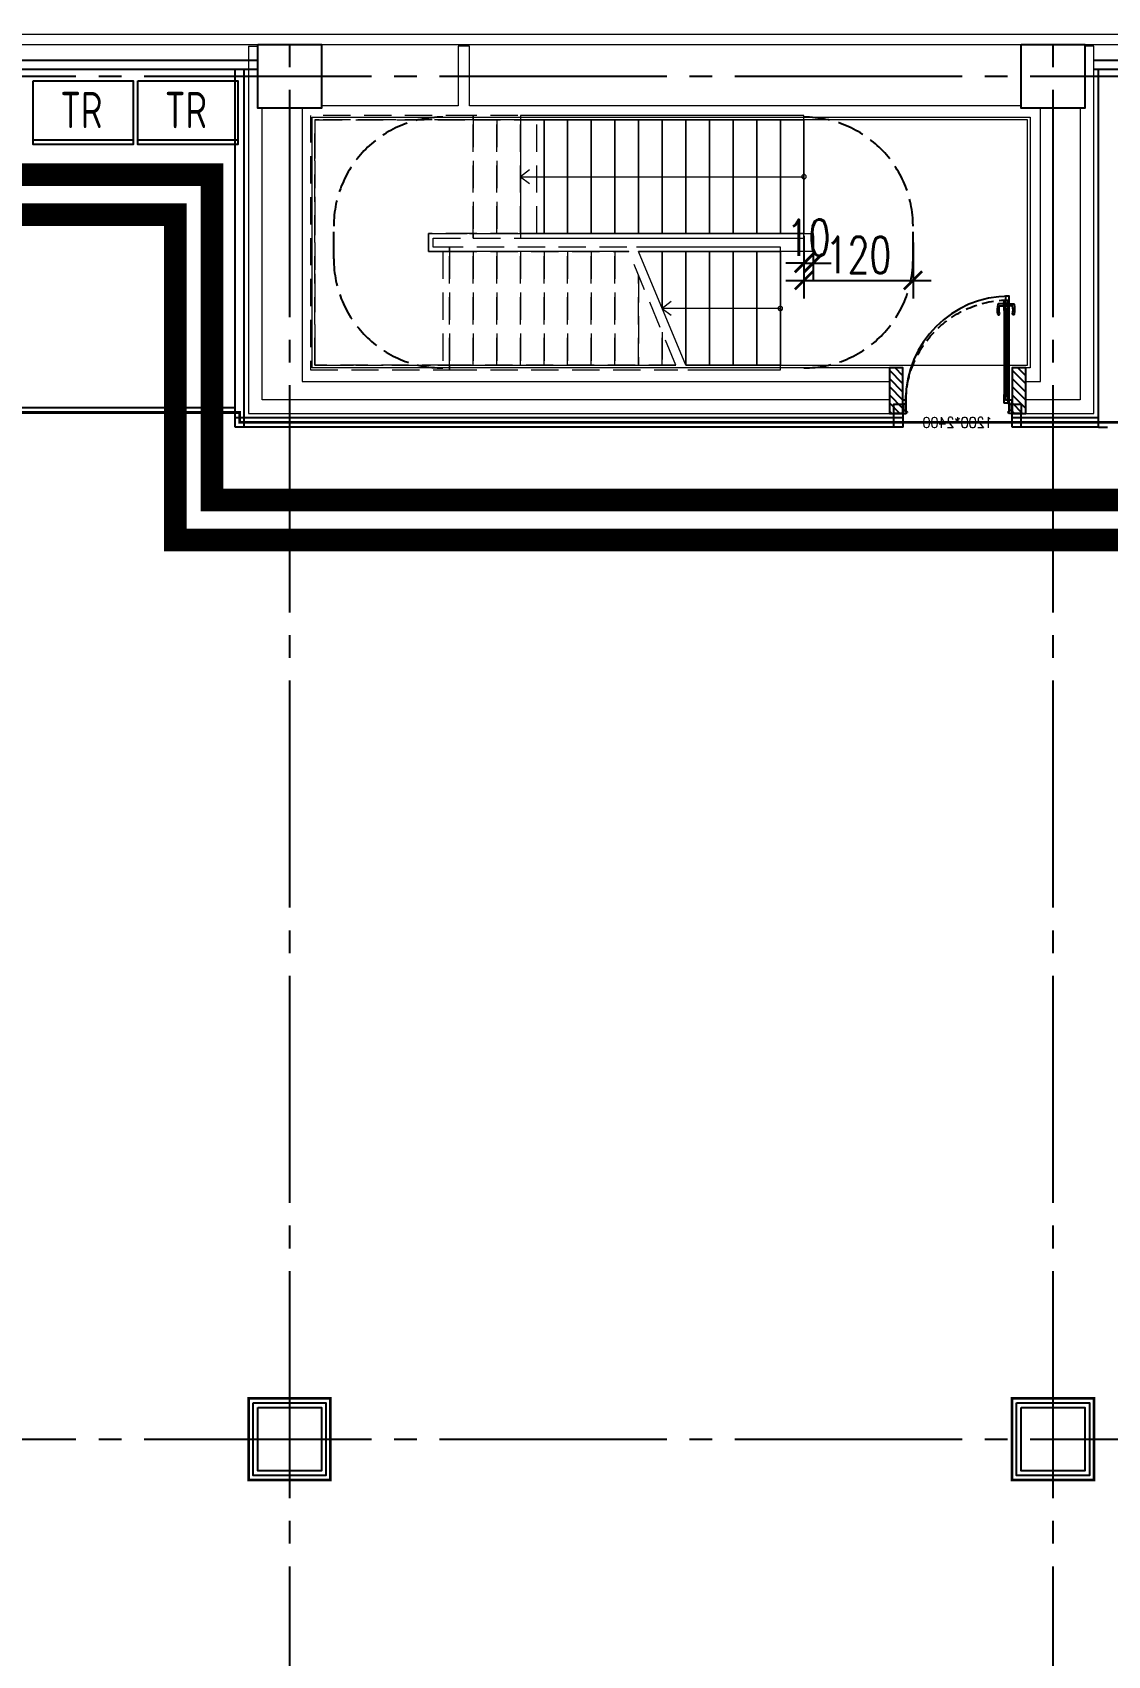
# Model space of a CAD drawing. Extents: x -18489 to 195597, y -1599 to 112111.
# Drawn here: x 17357 to 18540, y 7262 to 9048 of the extents above; entities that cross this region are included whole.
import ezdxf
from ezdxf.enums import TextEntityAlignment as Align

# ---------------------------------------------------------------- set-up
doc = ezdxf.new("R2010")
doc.units = 0
doc.header["$LTSCALE"] = 100
for name, pattern in [('188K-SM-03-F10-ARCH-PA-Y2257103$0$HIDDEN2', [0.1875, 0.125, -0.0625]), ('X-S-FAB-L10$0$COL-CEN-LIN', [3.25, 2.5, -0.25, 0.25, -0.25]), ('X-S-FAB-L10$0$HIDDEN', [0.4, 0.3, -0.1]), ('X-S-FAB-L10$0$JJP_虛線(退縮線、投影線、地下室範圍、非屬本工程、圖面分區)', [0.45, 0.3, -0.15]), ('X-S-FAB-L10$0$虛線', [0.846667, 0.423333, -0.423333])]:
    doc.linetypes.add(name, pattern=pattern)
for name, color, linetype in [('188K-SM-03-F10-ARCH-PA-Y2257103$0$K-AREA', 53, 'Continuous'), ('188K-SM-03-F10-ARCH-PA-Y2257103$0$K-AREA-細區', 53, 'Continuous'), ('188K-SM-03-F10-ARCH-PA-Y2257103$0$K-P1S-4.2-單抗', 53, 'Continuous'), ('188K-SM-03-F10-ARCH-PA-Y2257103$0$K-岩棉 2hr 7.5-單抗', 53, 'Continuous'), ('188K-SM-03-F10-ARCH-PA-Y2257103$0$K-岩棉 2hr 7.5-非抗', 53, 'Continuous'), ('188K-SM-03-F10-ARCH-PA-Y2257103$0$非YK-K-防火門', 53, 'Continuous'), ('188K-SM-03-F10-ELEC-EQ-Y2257103$0$X-F-L30-E-PPB-EQ-200K$0$E-XTR-PNL', 150, 'Continuous'), ('188K-SM-07-F10-MECH-CR PIPE-Y2257103$0$00_AC_CHS_12℃', 4, 'Continuous'), ('188K-SM-07-F10-MECH-CR PIPE-Y2257103$0$00_AC_CHS_20℃', 3, 'Continuous'), ('X-S-FAB-L10$0$0-DIM-TXT', 8, 'Continuous'), ('X-S-FAB-L10$0$A-STRS', 8, 'Continuous'), ('X-S-FAB-L10$0$A-WALL-EX', 8, 'Continuous'), ('X-S-FAB-L10$0$A-WALL-IN', 8, 'Continuous'), ('X-S-FAB-L10$0$BLOCK', 8, 'Continuous'), ('X-S-FAB-L10$0$CCL', 8, 'X-S-FAB-L10$0$COL-CEN-LIN'), ('X-S-FAB-L10$0$COL-S', 8, 'Continuous'), ('X-S-FAB-L10$0$DW_Frame', 8, 'Continuous'), ('X-S-FAB-L10$0$HID', 8, 'X-S-FAB-L10$0$HIDDEN'), ('X-S-FAB-L10$0$S-SLAB-SHOW', 8, 'Continuous'), ('X-S-FAB-L10$0$WALL_188K_IN', 8, 'Continuous')]:
    doc.layers.add(name, color=color, linetype=linetype)
doc.styles.add('188K-SM-03-F10-ARCH-PA-Y2257103$0$Standard', font='txt.shx', dxfattribs={"bigfont": 'chineset.shx'})
doc.styles.add('188K-SM-03-F10-ELEC-EQ-Y2257103$0$X-F-L30-E-PPB-EQ-200K$0$aa-txt', font='isocp.shx', dxfattribs={"width": 0.8, "bigfont": 'china.shx'})
doc.styles.add('X-S-FAB-L10$0$CHINA', font='simplex.shx', dxfattribs={"width": 0.75, "bigfont": 'chineset.shx'})
doc.styles.add('X-S-FAB-L10$0$DimStyUse', font='romans.shx', dxfattribs={"width": 0.7})
doc.styles.add('X-S-FAB-L10$0$Standard', font='', dxfattribs={"width": 0.8})
doc.styles.add('X-S-FAB-L10$0$TG_NOTE_TEXT', font='simplex.shx', dxfattribs={"width": 0.75, "bigfont": 'chineset.shx'})
doc.styles.get('X-S-FAB-L10$0$Standard').set_extended_font_data('Microsoft JhengHei')
doc.dimstyles.new('X-S-FAB-L10$0$SLASHM', dxfattribs={"dimtxt": 40, "dimasz": 20, "dimexe": 20, "dimexo": 0, "dimgap": 8, "dimtad": 1, "dimdsep": 46, "dimtxsty": 'X-S-FAB-L10$0$DimStyUse', "dimblk": 'X-S-FAB-L10$0$_ArchTick', "dimcen": 10, "dimdle": 20, "dimclrt": 2, "dimazin": 0, "dimtfac": 1, "dimtix": 1, "dimtmove": 2, "dimatfit": 3, "dimfxl": 10, "dimtolj": 1, "dimarcsym": 0})

# ---------------------------------------------------------------- blocks, each defined once
blk = doc.blocks.new('X-S-FAB-L10$0$FAB2-L05')
at = {"layer": 'X-S-FAB-L10$0$CCL'}
for p, q in [((-8520, 11005), (-8520, 0)), ((-7680, 11005), (-7680, 0)), ((-26880, 9720), (1210, 9720)), ((-26880, 8220), (1210, 8220))]:
    blk.add_line(p, q, dxfattribs=at)
at = {"layer": 'X-S-FAB-L10$0$COL-S'}
for points in [[(-8555, 9755), (-8485, 9755), (-8485, 9685), (-8555, 9685)], [(-7715, 9755), (-7645, 9755), (-7645, 9685), (-7715, 9685)], [(-8555, 8255), (-8485, 8255), (-8485, 8185), (-8555, 8185)], [(-7715, 8255), (-7645, 8255), (-7645, 8185), (-7715, 8185)]]:
    blk.add_lwpolyline(points, close=True, dxfattribs=at)
blk = doc.blocks.new('X-S-FAB-L10$0$_ArchTick')
at = {"color": 0, "linetype": 'ByBlock', "const_width": 0.15}
blk.add_lwpolyline([(-0.5, -0.5), (0.5, 0.5)], dxfattribs=at)
blk = doc.blocks.new('*D221')
at = {"layer": 'DefPoints', "color": 0, "lineweight": -2, "transparency": 16777216}
for p, q in [((18206, 8818.2), (18206, 8755.4)), ((18326, 8817), (18326, 8755.4)), ((18186, 8775.4), (18346, 8775.4))]:
    blk.add_line(p, q, dxfattribs=at)
at = {"layer": 'DefPoints', "color": 0, "transparency": 16777216}
for p in [(18206, 8818.2), (18326, 8817), (18326, 8775.4)]:
    blk.add_point(p, dxfattribs=at)
at = {"layer": 'DefPoints', "color": 0, "lineweight": -2, "transparency": 16777216, "xscale": 20, "yscale": 20, "zscale": 20, "rotation": 180}
blk.add_blockref('X-S-FAB-L10$0$_ArchTick', (18206, 8775.4), dxfattribs=at)
at = {"layer": 'DefPoints', "color": 0, "lineweight": -2, "transparency": 16777216, "xscale": 20, "yscale": 20, "zscale": 20}
blk.add_blockref('X-S-FAB-L10$0$_ArchTick', (18326, 8775.4), dxfattribs=at)
at = {"layer": 'DefPoints', "color": 2, "transparency": 16777216, "insert": (18266, 8803.4), "char_height": 40, "attachment_point": 5, "style": 'X-S-FAB-L10$0$DimStyUse'}
blk.add_mtext('\\A1;120', dxfattribs=at)
blk = doc.blocks.new('*D222')
at = {"layer": 'DefPoints', "color": 0, "lineweight": -2, "transparency": 16777216}
for p, q in [((18206, 8824.5), (18206, 8774.373373)), ((18216, 8824.5), (18216, 8774.373373)), ((18206, 8794.373373), (18186, 8794.373373)), ((18206, 8794.373373), (18216, 8794.373373)), ((18216, 8794.373373), (18236, 8794.373373))]:
    blk.add_line(p, q, dxfattribs=at)
at = {"layer": 'DefPoints', "color": 0, "transparency": 16777216}
for p in [(18206, 8824.5), (18216, 8824.5), (18216, 8794.373373)]:
    blk.add_point(p, dxfattribs=at)
at = {"layer": 'DefPoints', "color": 0, "lineweight": -2, "transparency": 16777216, "xscale": 20, "yscale": 20, "zscale": 20}
blk.add_blockref('X-S-FAB-L10$0$_ArchTick', (18206, 8794.373373), dxfattribs=at)
at = {"layer": 'DefPoints', "color": 0, "lineweight": -2, "transparency": 16777216, "xscale": 20, "yscale": 20, "zscale": 20, "rotation": 180}
blk.add_blockref('X-S-FAB-L10$0$_ArchTick', (18216, 8794.373373), dxfattribs=at)
at = {"layer": 'DefPoints', "color": 2, "transparency": 16777216, "insert": (18211, 8822.373373), "char_height": 40, "attachment_point": 5, "style": 'X-S-FAB-L10$0$DimStyUse'}
blk.add_mtext('\\A1;10', dxfattribs=at)
blk = doc.blocks.new('188K-SM-03-F10-ELEC-EQ-Y2257103')
at = {"layer": '188K-SM-03-F10-ELEC-EQ-Y2257103$0$X-F-L30-E-PPB-EQ-200K$0$E-XTR-PNL'}
for p, q in [((17358, 8930, 0), (17468, 8930, 0)), ((17473, 8930, 0), (17583, 8930, 0))]:
    blk.add_line(p, q, dxfattribs=at)
at = {"layer": '188K-SM-03-F10-ELEC-EQ-Y2257103$0$X-F-L30-E-PPB-EQ-200K$0$E-XTR-PNL', "elevation": 0}
for points in [[(17358, 8995), (17468, 8995), (17468, 8925), (17358, 8925)], [(17473, 8995), (17583, 8995), (17583, 8925), (17473, 8925)]]:
    blk.add_lwpolyline(points, close=True, dxfattribs=at)
at = {"layer": '188K-SM-03-F10-ELEC-EQ-Y2257103$0$X-F-L30-E-PPB-EQ-200K$0$E-XTR-PNL', "style": '188K-SM-03-F10-ELEC-EQ-Y2257103$0$X-F-L30-E-PPB-EQ-200K$0$aa-txt', "width": 0.8}
for p in [(17411, 8962.9, 0), (17526, 8962.9, 0)]:
    blk.add_text('TR', height=40, dxfattribs=at).set_placement(p, align=Align.MIDDLE_CENTER)
blk = doc.blocks.new('188K-SM-07-F10-MECH-CR PIPE-Y2257103')
at = {"layer": '188K-SM-07-F10-MECH-CR PIPE-Y2257103$0$00_AC_CHS_12℃', "ltscale": 1000, "const_width": 25}
blk.add_lwpolyline([(1851.868, 8891.806), (17554.694, 8891.806), (17554.694, 8533.781), (18869.339, 8533.781), (18869.339, 8210.953), (19145.512, 8210.953), (19145.512, 7193.101), (21593.159, 7193.101), (21593.159, 6074.065)], dxfattribs=at)
at = {"layer": '188K-SM-07-F10-MECH-CR PIPE-Y2257103$0$00_AC_CHS_20℃', "ltscale": 1000, "const_width": 25}
blk.add_lwpolyline([(1851.868, 8847.601), (17514.253, 8847.601), (17514.253, 8489.576), (18832.722, 8489.576), (18832.722, 8166.748), (19093.353, 8166.748), (19093.353, 7148.896), (21554.57, 7148.896), (21554.57, 6074.065)], dxfattribs=at)
blk = doc.blocks.new('188K-SM-03-F10-ARCH-PA-Y2257103$0$F14P8-SM-03-FB1-ARCH-PA(B)-Y2210902$0$18P2-XFDP40$0$GAD2205')
blk.add_lwpolyline([(0, 1), (0, 1), (-18, 1, -0.414214), (-18, 2), (-18, 3, -0.414214), (-18, 3), (-14, 3, 0.414214), (-13, 4), (-13, 4, 0.414214), (-14, 4), (-18, 4, -0.414214), (-18, 5), (-18, 12, -0.414214), (-18, 12), (-18, 12, 0.414214), (-18, 12), (-18, 14, 0.72636), (-19, 14), (-19, 13, 0.158507), (-19, 13), (-19, 0, 0.414214), (-19, 0), (19, 0, 0.414214), (19, 0), (19, 13, 0.158507), (19, 13), (19, 14, 0.72636), (18, 14), (18, 12, 0.414214), (18, 12, -0.414214), (18, 12), (18, 5, -0.414214), (18, 4), (14, 4, 0.414214), (13, 4), (13, 4, 0.414214), (14, 3), (18, 3, -0.414214), (18, 3), (18, 2, -0.414214), (18, 1), (0, 1)], format="xyb", close=True)
blk = doc.blocks.new('188K-SM-03-F10-ARCH-PA-Y2257103$0$(FS1-4)1hr單開防火門-1200x2400')
for p, q in [((8.8, 117.1, 0), (9.6, 117.1, 0)), ((8.8, 112.2, 0), (8.8, 117.1, 0)), ((9.6, 112.2, 0), (8.8, 112.2, 0)), ((9.6, 117.1, 0), (9.6, 112.2, 0)), ((9.6, 115.7, 0), (13.6, 115.7, 0)), ((13.5, 113.5, 0), (9.6, 113.5, 0)), ((13.6, 115.7, 0), (15, 115.7, 0)), ((0, 4.5), (0, -4.5)), ((2.8, 5), (0.5, 5)), ((3, -3.2), (3, 4.8)), ((117, -3.2), (117, 4.8)), ((117.2, 5), (119.5, 5)), ((120, 4.5), (120, -4.5)), ((0.5, -5), (2.8, -5)), ((2.8, -5), (4.4, -4)), ((3.8, -3.2), (3, -3.2)), ((3.6, -3.5), (3.6, -3.3)), ((3.6, -3.3), (3.8, -3.3)), ((4.4, -3.5), (3.6, -3.5)), ((4.4, -3.2), (4.2, -3.2)), ((4.2, -3.3), (4.4, -3.3)), ((4.4, -3.3), (4.4, -3.5)), ((4.5, -3.7), (4.5, -3.3)), ((115.5, -3.7), (115.5, -3.3)), ((115.6, -3.2), (115.8, -3.2)), ((115.6, -3.3), (115.6, -3.5)), ((115.8, -3.3), (115.6, -3.3)), ((115.6, -3.5), (116.4, -3.5)), ((117.2, -5), (115.6, -4)), ((116.2, -3.2), (117, -3.2)), ((116.4, -3.3), (116.2, -3.3)), ((116.4, -3.5), (116.4, -3.3)), ((119.5, -5), (117.2, -5))]:
    blk.add_line(p, q)
at = {"elevation": 0}
blk.add_lwpolyline([(4, 115.7), (0, 115.7), (-1.4, 115.7, 0.327495), (-2.2, 115, 0.089847), (-2.4, 104.3, 1.144881), (-0.5, 104.7, -0.137079), (-0.5, 113, -0.349357), (0, 113.5), (4, 113.5)], format="xyb", dxfattribs=at)
for points in [[(4.8, 112.2), (4.8, 117.1), (4, 117.1), (4, 112.2)], [(-10, -5), (0, -5), (0, 5), (-10, 5)], [(120, -5), (130, -5), (130, 5), (120, 5)]]:
    blk.add_lwpolyline(points, close=True)
at = {"ltscale": 5}
for points in [[(8.8, 109.6), (8.8, 119.7), (4.8, 119.7), (4.8, 109.6)], [(5, 109.2), (5, 14.8), (5, 14.8), (5, 109.2)], [(8.6, 14.8), (8.5, 14.8), (8.5, 109.2), (8.6, 109.2)], [(8.8, 6.1), (8.8, 14.4), (4.8, 14.4), (4.8, 6.1)]]:
    blk.add_lwpolyline(points, close=True, dxfattribs=at)
blk.add_lwpolyline([(4.8, 109.7), (4.8, 108.4, 0.158507), (4.9, 108.4), (4.9, 108.3, 0.72636), (5, 108.3), (5, 108.5, 0.414214), (5, 108.5, -0.414214), (4.9, 108.5), (4.9, 109.2, -0.414214), (5, 109.2), (5.4, 109.2, 0.414214), (5.4, 109.3), (5.4, 109.3, 0.414214), (5.4, 109.3), (5, 109.3, -0.414214), (4.9, 109.4), (4.9, 109.5, -0.414214), (5, 109.6), (6.8, 109.6), (6.8, 109.6), (6.8, 109.6), (8.6, 109.6, -0.414214), (8.6, 109.5), (8.6, 109.4, -0.414214), (8.6, 109.3), (8.2, 109.3, 0.414214), (8.1, 109.3), (8.1, 109.3, 0.414214), (8.2, 109.2), (8.6, 109.2, -0.414214), (8.6, 109.2), (8.6, 108.5, -0.414214), (8.6, 108.5), (8.6, 108.5, 0.414214), (8.6, 108.5), (8.6, 108.3, 0.72636), (8.6, 108.3), (8.7, 108.4, 0.158507), (8.7, 108.4), (8.7, 109.7, 0.414214), (8.7, 109.7), (4.9, 109.7, 0.414214)], format="xyb", close=True, dxfattribs=at)
at = {"ltscale": 500}
for points in [[(3.2, -2.4), (3.2, 5.6), (3, 5.6), (3, -2.4)], [(8.5, 6.6), (4, 6.6), (4, 6.3), (8.5, 6.3)]]:
    blk.add_lwpolyline(points, close=True, dxfattribs=at)
at = {"linetype": '188K-SM-03-F10-ARCH-PA-Y2257103$0$HIDDEN2'}
blk.add_arc((3.4, 6.1), 113.7, 359.4256, 87.3094, dxfattribs=at)
at = {"extrusion": (0, 0, -1)}
for centre, major_axis, start_param, end_param in [((13.5, 113, 0), (-0.417, 0.417), 0.901482, 2.245889), ((-0.8, 108.9, 0), (10.9, 10.9), 0.51383, 1.058752), ((14.9, 114.8, 0), (-0.624, 0.624), 0.866962, 2.13291), ((-13.8, 109, 0), (21.3, 21.3), 0.585307, 0.943734), ((15, 104.3, 0), (0.707, 0.707), 0.872811, 4.284184)]:
    blk.add_ellipse(centre, major_axis=major_axis, ratio=1, start_param=start_param, end_param=end_param, dxfattribs=at)
for centre, major_axis, start_param, end_param in [((0.5, 4.5), (0.354, -0.354), 2.356194, 3.926991), ((2.8, 4.8), (0.106, -0.106), 7.068583, 8.63938), ((117.2, 4.8), (-0.106, -0.106), -2.356194, -0.785398), ((119.5, 4.5), (-0.354, -0.354), 2.356194, 3.926991), ((0.5, -4.5), (-0.354, -0.354), 5.497787, 7.068583), ((3.8, -3.3), (-0.0354, -0.0354), 0.785398, 3.926991), ((4.2, -3.3), (-0.0354, -0.0354), 3.926991, 7.068583), ((4.4, -3.3), (0.0354, -0.0354), 7.068583, 8.63938), ((4.2, -3.7), (0.212, -0.212), 6.162283, 7.068583), ((115.6, -3.3), (-0.0354, -0.0354), -2.356194, -0.785398), ((115.8, -3.7), (-0.212, -0.212), -0.785398, 0.120903), ((115.8, -3.3), (0.0354, -0.0354), -0.785398, 2.356194), ((116.2, -3.3), (0.0354, -0.0354), 2.356194, 5.497787), ((119.5, -4.5), (0.354, -0.354), -0.785398, 0.785398)]:
    blk.add_ellipse(centre, major_axis=major_axis, ratio=1, start_param=start_param, end_param=end_param)
at = {"ltscale": 500, "extrusion": (0, 0, -1)}
blk.add_ellipse((3.4, 6.1), major_axis=(-0.495, 0.495), ratio=1, start_param=5.497787, end_param=11.780972, dxfattribs=at)
at = {"ltscale": 5, "xscale": 0.1000000000058208, "yscale": 0.1000000000058208, "zscale": 0.1000000000058208}
blk.add_blockref('188K-SM-03-F10-ARCH-PA-Y2257103$0$F14P8-SM-03-FB1-ARCH-PA(B)-Y2210902$0$18P2-XFDP40$0$GAD2205', (6.8, 14.3), dxfattribs=at)
at = {"color": 8, "style": '188K-SM-03-F10-ARCH-PA-Y2257103$0$Standard', "width": 0.85}
blk.add_text('1200*2400', height=12, dxfattribs=at).set_placement((60, -15, 0), align=Align.MIDDLE_CENTER)
blk = doc.blocks.new('188K-SM-03-F10-ARCH-PA-Y2257103')
at = {"layer": '188K-SM-03-F10-ARCH-PA-Y2257103$0$K-AREA', "const_width": 3, "elevation": 0}
blk.add_lwpolyline([(4365, 8630), (17585, 8630), (17585, 8619), (18927.5, 8619), (18927.5, 8262.5), (19320, 8262.5), (19320, 7545), (19275, 7545), (19275, 7455), (19320, 7455), (19320, 7320), (21650, 7320)], dxfattribs=at)
at = {"layer": '188K-SM-03-F10-ARCH-PA-Y2257103$0$K-AREA', "color": 1, "const_width": 3}
for points in [[(17595, 7545), (17685, 7545), (17685, 7455), (17595, 7455)], [(18435, 7545), (18525, 7545), (18525, 7455), (18435, 7455)]]:
    blk.add_lwpolyline(points, close=True, dxfattribs=at)
at = {"layer": '188K-SM-03-F10-ARCH-PA-Y2257103$0$K-AREA-細區', "const_width": 1}
for points in [[(17595, 7545), (17685, 7545), (17685, 7455), (17595, 7455)], [(18435, 7545), (18525, 7545), (18525, 7455), (18435, 7455)]]:
    blk.add_lwpolyline(points, close=True, dxfattribs=at)
at = {"layer": '188K-SM-03-F10-ARCH-PA-Y2257103$0$K-P1S-4.2-單抗'}
for p, q in [((17580, 8635, 0), (15315, 8635, 0)), ((17580, 8630, 0), (15315, 8630, 0))]:
    blk.add_line(p, q, dxfattribs=at)
for points in [[(17595, 7545), (17685, 7545), (17685, 7455), (17595, 7455)], [(17600, 7540), (17680, 7540), (17680, 7460), (17600, 7460)], [(18435, 7545), (18525, 7545), (18525, 7455), (18435, 7455)], [(18440, 7540), (18520, 7540), (18520, 7460), (18440, 7460)]]:
    blk.add_lwpolyline(points, close=True, dxfattribs=at)
at = {"layer": '188K-SM-03-F10-ARCH-PA-Y2257103$0$K-岩棉 2hr 7.5-單抗'}
for p, q in [((18305, 8614, 0), (18305, 8629, 0)), ((18315, 8614, 0), (18315, 8629, 0)), ((18435, 8614, 0), (18435, 8629, 0)), ((18445, 8614, 0), (18445, 8629, 0)), ((18315, 8624, 0), (17580, 8624, 0)), ((18315, 8614, 0), (17580, 8614, 0)), ((18530, 8624, 0), (18435, 8624, 0)), ((18530, 8614, 0), (18435, 8614, 0))]:
    blk.add_line(p, q, dxfattribs=at)
at = {"layer": '188K-SM-03-F10-ARCH-PA-Y2257103$0$K-岩棉 2hr 7.5-非抗'}
for p, q in [((17605, 9017.5, 0), (16835, 9017.5, 0)), ((17605, 9007.5, 0), (16835, 9007.5, 0)), ((17580, 8614, 0), (17580, 9007.5, 0)), ((17590, 8614, 0), (17590, 9007.5, 0)), ((18937.5, 9017.5, 0), (18525, 9017.5, 0)), ((18937.5, 9007.5, 0), (18525, 9007.5, 0)), ((18530, 8614), (18530, 9007.5)), ((18530, 8614), (18540, 8614, 0))]:
    blk.add_line(p, q, dxfattribs=at)
at = {"layer": '188K-SM-03-F10-ARCH-PA-Y2257103$0$非YK-K-防火門', "xscale": -1}
blk.add_blockref('188K-SM-03-F10-ARCH-PA-Y2257103$0$(FS1-4)1hr單開防火門-1200x2400', (18435, 8634, 0), dxfattribs=at)
blk = doc.blocks.new('X-S-FAB-L10')
at = {"layer": 'X-S-FAB-L10$0$WALL_188K_IN'}
h = blk.add_hatch(dxfattribs=at)
h.set_pattern_fill('LINE', color=256, scale=2, angle=135)
h.set_pattern_definition([(135, (18314.95, 8580.6165), (-4.49013, -4.49013), [])])
h.paths.add_polyline_path([(18314.95, 8629), (18314.95, 8679), (18299.95, 8679), (18299.95, 8629)])
h = blk.add_hatch(dxfattribs=at)
h.set_pattern_fill('LINE', color=256, scale=2, angle=135)
h.set_pattern_definition([(135, (18449.95, 8580.6165), (-4.49013, -4.49013), [])])
h.paths.add_polyline_path([(18449.95, 8629), (18449.95, 8679), (18434.95, 8679), (18434.95, 8629)])
for p, q in [((18314.95, 8629), (18314.95, 8644)), ((18434.95, 8629), (18434.95, 8644))]:
    blk.add_line(p, q)
blk.add_lwpolyline([(18431.95, 8644), (18431.95, 8758), (18427.575, 8758), (18427.575, 8644)], close=True)
blk.add_arc((18431.95, 8644), 114, 90, 180)
at = {"layer": 'X-S-FAB-L10$0$A-STRS', "linetype": 'X-S-FAB-L10$0$JJP_虛線(退縮線、投影線、地下室範圍、非屬本工程、圖面分區)', "lineweight": 0}
for p, q in [((17842, 8957), (17663, 8957)), ((17663, 8957), (17663, 8677)), ((17668, 8682), (17668, 8952)), ((17668, 8952), (17842, 8952)), ((17842, 8952), (17668, 8952)), ((17668, 8952), (17668, 8682)), ((17842, 8952), (17842, 8957)), ((18206, 8957), (17842, 8957)), ((17842, 8957), (17842, 8952)), ((17842, 8952), (18206, 8952)), ((17842, 8952), (17842, 8827)), ((17842, 8952), (17842, 8827)), ((17842, 8952), (17842, 8827)), ((17842, 8827), (17842, 8952)), ((17868, 8952), (17842, 8952)), ((17842, 8952), (17842, 8827)), ((17868, 8952), (17868, 8827)), ((17868, 8827), (17868, 8952)), ((17868, 8952), (17868, 8827)), ((17894, 8952), (17868, 8952)), ((17894, 8952), (17894, 8827)), ((17894, 8827), (17894, 8952)), ((17894, 8952), (17894, 8827)), ((17920, 8952), (17894, 8952)), ((17912.046, 8827), (17912.046, 8952)), ((17920, 8952), (17920, 8827)), ((17920, 8827), (17920, 8952)), ((17920, 8952), (17920, 8827)), ((17946, 8952), (17920, 8952)), ((17946, 8952), (17946, 8827)), ((17946, 8827), (17946, 8952)), ((17946, 8952), (17946, 8827)), ((17972, 8952), (17946, 8952)), ((17972, 8952), (17972, 8827)), ((17972, 8827), (17972, 8952)), ((17972, 8952), (17972, 8827)), ((17998, 8952), (17972, 8952)), ((17998, 8952), (17998, 8827)), ((17998, 8827), (17998, 8952)), ((17998, 8952), (17998, 8827)), ((18024, 8952), (17998, 8952)), ((18024, 8952), (18024, 8827)), ((18024, 8827), (18024, 8952)), ((18024, 8952), (18024, 8827)), ((18050, 8952), (18024, 8952)), ((18050, 8952), (18050, 8827)), ((18050, 8827), (18050, 8952)), ((18050, 8952), (18050, 8827)), ((18076, 8952), (18050, 8952)), ((18076, 8952), (18076, 8827)), ((18076, 8827), (18076, 8952)), ((18076, 8952), (18076, 8827)), ((18102, 8952), (18076, 8952)), ((18102, 8952), (18102, 8827)), ((18102, 8827), (18102, 8952)), ((18102, 8952), (18102, 8827)), ((18128, 8952), (18102, 8952)), ((18128, 8952), (18128, 8827)), ((18128, 8827), (18128, 8952)), ((18128, 8952), (18128, 8827)), ((18154, 8952), (18128, 8952)), ((18154, 8952), (18154, 8827)), ((18154, 8827), (18154, 8952)), ((18154, 8952), (18154, 8827)), ((18180, 8952), (18154, 8952)), ((18180, 8952), (18180, 8827)), ((18180, 8827), (18180, 8952)), ((18180, 8952), (18180, 8827)), ((18206, 8952), (18180, 8952)), ((18206, 8952), (18206, 8957)), ((18206, 8827), (18206, 8952)), ((17842, 8827), (17793, 8827)), ((17793, 8827), (17793, 8807)), ((17793, 8807), (17793, 8827)), ((17793, 8827), (17842, 8827)), ((17842, 8822), (17842, 8827)), ((18206, 8827), (17842, 8827)), ((17842, 8827), (17842, 8822)), ((17842, 8827), (17868, 8827)), ((17868, 8827), (17894, 8827)), ((17894, 8827), (17920, 8827)), ((17920, 8827), (17946, 8827)), ((17946, 8827), (17972, 8827)), ((17972, 8827), (17998, 8827)), ((17998, 8827), (18024, 8827)), ((18024, 8827), (18050, 8827)), ((18050, 8827), (18076, 8827)), ((18076, 8827), (18102, 8827)), ((18102, 8827), (18128, 8827)), ((18128, 8827), (18154, 8827)), ((18154, 8827), (18180, 8827)), ((18180, 8827), (18206, 8827)), ((18206, 8822), (18206, 8827)), ((17793, 8807), (17816, 8807)), ((17816, 8807), (17793, 8807)), ((17798, 8812), (17798, 8822)), ((17798, 8822), (17842, 8822)), ((17816, 8812), (17798, 8812)), ((17808.656, 8807), (17808.656, 8682)), ((18011.089, 8812), (17816, 8812)), ((17816, 8812), (17816, 8807)), ((17816, 8807), (17816, 8812)), ((17816, 8807), (18013.169, 8807)), ((17816, 8682), (17816, 8807)), ((17816, 8682), (17816, 8807)), ((17816, 8682), (17816, 8807)), ((17842, 8807), (17816, 8807)), ((17816, 8807), (17816, 8682)), ((17816, 8682), (17816, 8807)), ((17842, 8822), (18206, 8822)), ((17842, 8682), (17842, 8807)), ((17868, 8807), (17842, 8807)), ((17842, 8807), (17842, 8682)), ((17842, 8682), (17842, 8807)), ((17868, 8682), (17868, 8807)), ((17894, 8807), (17868, 8807)), ((17868, 8807), (17868, 8682)), ((17868, 8682), (17868, 8807)), ((17894, 8682), (17894, 8807)), ((17920, 8807), (17894, 8807)), ((17894, 8807), (17894, 8682)), ((17894, 8682), (17894, 8807)), ((17920, 8682), (17920, 8807)), ((17946, 8807), (17920, 8807)), ((17920, 8807), (17920, 8682)), ((17920, 8682), (17920, 8807)), ((17946, 8682), (17946, 8807)), ((17972, 8807), (17946, 8807)), ((17946, 8807), (17946, 8682)), ((17946, 8682), (17946, 8807)), ((17972, 8682), (17972, 8807)), ((17998, 8807), (17972, 8807)), ((17972, 8807), (17972, 8682)), ((17972, 8682), (17972, 8807)), ((17998, 8682), (17998, 8807)), ((18013.169, 8807), (17998, 8807)), ((17998, 8807), (17998, 8682)), ((17998, 8682), (17998, 8807)), ((18065.169, 8682), (18013.169, 8807)), ((18024, 8682), (18024, 8780.965)), ((18024, 8780.965), (18024, 8682)), ((18024, 8682), (18024, 8780.965)), ((18050, 8682), (18050, 8718.464)), ((18050, 8718.464), (18050, 8682)), ((18050, 8682), (18050, 8718.464)), ((17816, 8682), (17668, 8682)), ((17668, 8682), (17816, 8682)), ((18065.169, 8682), (17816, 8682)), ((17816, 8682), (17816, 8677)), ((17816, 8677), (17816, 8682)), ((17816, 8682), (17842, 8682)), ((17842, 8682), (17868, 8682)), ((17868, 8682), (17894, 8682)), ((17894, 8682), (17920, 8682)), ((17920, 8682), (17946, 8682)), ((17946, 8682), (17972, 8682)), ((17972, 8682), (17998, 8682)), ((17998, 8682), (18024, 8682)), ((18024, 8682), (18050, 8682)), ((18050, 8682), (18065.169, 8682)), ((17663, 8677), (17816, 8677)), ((17816, 8677), (18067.249, 8677))]:
    blk.add_line(p, q, dxfattribs=at)
at = {"layer": 'X-S-FAB-L10$0$A-STRS', "linetype": 'X-S-FAB-L10$0$虛線', "lineweight": 0}
for p, q in [((17842, 8952), (17668, 8952)), ((17668, 8952), (17668, 8682)), ((18206, 8952), (17842, 8952)), ((18206, 8827), (18206, 8952)), ((17793, 8807), (17793, 8827)), ((17793, 8827), (17842, 8827)), ((17842, 8827), (18206, 8827)), ((17808.656, 8807), (17793, 8807)), ((17816, 8807), (17808.656, 8807)), ((18013.169, 8807), (17816, 8807)), ((17668, 8682), (17808.656, 8682)), ((17808.656, 8682), (17816, 8682)), ((17816, 8682), (18065.169, 8682))]:
    blk.add_line(p, q, dxfattribs=at)
at = {"layer": 'X-S-FAB-L10$0$A-STRS', "lineweight": 0}
for p, q in [((18206, 8957), (17894, 8957)), ((17894, 8957), (17894, 8952)), ((17894, 8952), (18206, 8952)), ((18206, 8952), (17894, 8952)), ((17894, 8952), (17894, 8827)), ((17894, 8952), (17894, 8827)), ((17920, 8952), (17894, 8952)), ((17920, 8952), (17920, 8827)), ((17920, 8827), (17920, 8952)), ((17920, 8952), (17920, 8827)), ((17946, 8952), (17920, 8952)), ((17946, 8952), (17946, 8827)), ((17946, 8827), (17946, 8952)), ((17946, 8952), (17946, 8827)), ((17972, 8952), (17946, 8952)), ((17972, 8952), (17972, 8827)), ((17972, 8827), (17972, 8952)), ((17972, 8952), (17972, 8827)), ((17998, 8952), (17972, 8952)), ((17998, 8952), (17998, 8827)), ((17998, 8827), (17998, 8952)), ((17998, 8952), (17998, 8827)), ((18024, 8952), (17998, 8952)), ((18024, 8952), (18024, 8827)), ((18024, 8827), (18024, 8952)), ((18024, 8952), (18024, 8827)), ((18050, 8952), (18024, 8952)), ((18050, 8952), (18050, 8827)), ((18050, 8827), (18050, 8952)), ((18050, 8952), (18050, 8827)), ((18076, 8952), (18050, 8952)), ((18076, 8952), (18076, 8827)), ((18076, 8827), (18076, 8952)), ((18076, 8952), (18076, 8827)), ((18102, 8952), (18076, 8952)), ((18102, 8952), (18102, 8827)), ((18102, 8827), (18102, 8952)), ((18102, 8952), (18102, 8827)), ((18128, 8952), (18102, 8952)), ((18128, 8952), (18128, 8827)), ((18128, 8827), (18128, 8952)), ((18128, 8952), (18128, 8827)), ((18154, 8952), (18128, 8952)), ((18154, 8952), (18154, 8827)), ((18154, 8827), (18154, 8952)), ((18154, 8952), (18154, 8827)), ((18180, 8952), (18154, 8952)), ((18180, 8952), (18180, 8827)), ((18180, 8827), (18180, 8952)), ((18180, 8952), (18180, 8827)), ((18206, 8952), (18180, 8952)), ((18206, 8952), (18206, 8957)), ((18206, 8827), (18206, 8952)), ((18206, 8827), (18206, 8952)), ((17904, 8897), (17894, 8889.5)), ((17894, 8889.5), (17920, 8889.5)), ((17894, 8889.5), (17904, 8882)), ((17920, 8889.5), (18180, 8889.5)), ((18180, 8889.5), (18206, 8889.5)), ((18206, 8827), (17894, 8827)), ((17894, 8827), (17894, 8822)), ((17894, 8827), (18206, 8827)), ((17894, 8827), (17920, 8827)), ((17920, 8827), (17946, 8827)), ((17946, 8827), (17972, 8827)), ((17972, 8827), (17998, 8827)), ((17998, 8827), (18024, 8827)), ((18024, 8827), (18050, 8827)), ((18050, 8827), (18076, 8827)), ((18076, 8827), (18102, 8827)), ((18102, 8827), (18128, 8827)), ((18128, 8827), (18154, 8827)), ((18154, 8827), (18180, 8827)), ((18180, 8827), (18206, 8827)), ((18206, 8822), (18206, 8827)), ((17894, 8822), (18206, 8822)), ((18180, 8812), (18021.92, 8812)), ((18024, 8807), (18180, 8807)), ((18180, 8807), (18024, 8807)), ((18050, 8807), (18024, 8807)), ((18076, 8682), (18024, 8807)), ((18050, 8744.5), (18050, 8807)), ((18076, 8807), (18050, 8807)), ((18050, 8807), (18050, 8744.5)), ((18050, 8744.5), (18050, 8807)), ((18076, 8682), (18076, 8807)), ((18102, 8807), (18076, 8807)), ((18076, 8807), (18076, 8682)), ((18076, 8682), (18076, 8807)), ((18102, 8682), (18102, 8807)), ((18128, 8807), (18102, 8807)), ((18102, 8807), (18102, 8682)), ((18102, 8682), (18102, 8807)), ((18128, 8682), (18128, 8807)), ((18154, 8807), (18128, 8807)), ((18128, 8807), (18128, 8682)), ((18128, 8682), (18128, 8807)), ((18154, 8682), (18154, 8807)), ((18180, 8807), (18154, 8807)), ((18154, 8807), (18154, 8682)), ((18154, 8682), (18154, 8807)), ((18180, 8807), (18180, 8812)), ((18180, 8682), (18180, 8807)), ((18180, 8682), (18180, 8807)), ((18060, 8752), (18050, 8744.5)), ((18154, 8744.5), (18050, 8744.5)), ((18050, 8744.5), (18060, 8737)), ((18180, 8744.5), (18154, 8744.5)), ((18180, 8682), (18076, 8682)), ((18076, 8682), (18180, 8682)), ((18076, 8682), (18102, 8682)), ((18102, 8682), (18128, 8682)), ((18128, 8682), (18154, 8682)), ((18154, 8682), (18180, 8682)), ((18180, 8677), (18180, 8682)), ((18078.08, 8677), (18180, 8677))]:
    blk.add_line(p, q, dxfattribs=at)
at = {"layer": 'X-S-FAB-L10$0$A-STRS', "lineweight": 0, "flags": 128}
for points in [[(18206, 8892, 1), (18206, 8887, 1)], [(18180, 8747, 1), (18180, 8742, 1)]]:
    blk.add_lwpolyline(points, format="xyb", close=True, dxfattribs=at)
at = {"layer": 'X-S-FAB-L10$0$A-WALL-EX', "lineweight": 0}
blk.add_line((15170, 9046.5), (24360, 9046.5), dxfattribs=at)
at = {"layer": 'X-S-FAB-L10$0$A-WALL-EX', "lineweight": 0, "flags": 128}
blk.add_lwpolyline([(15155, 9035), (24363.5, 9035)], dxfattribs=at)
at = {"layer": 'X-S-FAB-L10$0$A-WALL-IN', "lineweight": 0}
for p, q in [((17653.75, 8965), (17653.75, 8664)), ((17653.75, 8965), (17653.75, 8955)), ((17665.05, 8679), (17665.05, 8955)), ((17665.05, 8955), (18454.95, 8955)), ((17825.5, 8967.5), (17675, 8967.5)), ((18445, 8967.5), (17838, 8967.5)), ((18454.95, 8955), (18454.95, 8679)), ((18466.25, 8664), (18466.25, 8965)), ((18299.95, 8679), (17665.05, 8679)), ((18454.95, 8679), (18449.95, 8679)), ((17653.75, 8664), (18299.95, 8664)), ((18449.95, 8664), (18466.25, 8664)), ((18299.95, 8644), (17610, 8644)), ((17610, 8629), (18299.95, 8629)), ((18510, 8644), (18449.95, 8644)), ((18449.95, 8629), (18525, 8629)), ((18525, 8629), (18525, 8644))]:
    blk.add_line(p, q, dxfattribs=at)
at = {"layer": 'X-S-FAB-L10$0$A-WALL-IN', "lineweight": 0, "flags": 128}
for points in [[(17595, 9033), (17595, 8629)], [(17595, 9033), (17605, 9033)], [(17838, 9033), (17825.5, 9033)], [(17825.5, 9033), (17825.5, 8967.5)], [(17838, 8967.5), (17838, 9033)], [(18525, 9033), (18515, 9033)], [(18525, 8644), (18525, 9033)], [(17610, 8644), (17610, 8965)], [(17825.5, 8955), (17838, 8955)], [(18510, 8965), (18510, 8644)], [(17595, 8629), (17610, 8629)]]:
    blk.add_lwpolyline(points, dxfattribs=at)
at = {"layer": 'X-S-FAB-L10$0$COL-S'}
for p, q in [((17605, 9035), (17675, 9035)), ((17605, 8965), (17605, 9035)), ((17675, 9035), (17675, 8965)), ((18445, 9035), (18515, 9035)), ((18445, 8965), (18445, 9035)), ((18515, 9035), (18515, 8965)), ((17675, 8965), (17605, 8965)), ((18515, 8965), (18445, 8965)), ((17605, 7535), (17675, 7535)), ((17605, 7465), (17605, 7535)), ((17675, 7535), (17675, 7465)), ((18445, 7535), (18515, 7535)), ((18445, 7465), (18445, 7535)), ((18515, 7535), (18515, 7465)), ((17675, 7465), (17605, 7465)), ((18515, 7465), (18445, 7465))]:
    blk.add_line(p, q, dxfattribs=at)
at = {"layer": 'X-S-FAB-L10$0$DW_Frame'}
for points in [[(18314.95, 8644), (18317.95, 8644), (18317.95, 8632), (18314.95, 8632)], [(18434.95, 8632), (18431.95, 8632), (18431.95, 8644), (18434.95, 8644)]]:
    blk.add_lwpolyline(points, dxfattribs=at)
at = {"layer": 'X-S-FAB-L10$0$HID'}
for p, q in [((17688.656, 8799), (17688.656, 8835)), ((18326, 8799), (18326, 8835))]:
    blk.add_line(p, q, dxfattribs=at)
for centre, start, end in [((17808.656, 8835), 90, 180), ((18206, 8835), 0, 90), ((17808.656, 8799), 180, 270), ((18206, 8799), 270, 0)]:
    blk.add_arc(centre, 120, start, end, dxfattribs=at)
at = {"layer": 'X-S-FAB-L10$0$S-SLAB-SHOW', "lineweight": 0, "flags": 128}
blk.add_lwpolyline([(18180, 8682), (18452, 8682), (18452, 8952), (18206, 8952), (18206, 8827), (18216, 8827), (18216, 8807), (18180, 8807)], close=True, dxfattribs=at)
blk.add_lwpolyline([(18180, 8682), (18452, 8682), (18452, 8952), (18206, 8952), (18206, 8827), (18216, 8827), (18216, 8807), (18180, 8807)], close=True, dxfattribs=at)
at = {"layer": 'X-S-FAB-L10$0$WALL_188K_IN'}
for points in [[(18314.95, 8629), (18314.95, 8679), (18299.95, 8679), (18299.95, 8629)], [(18449.95, 8629), (18449.95, 8679), (18434.95, 8679), (18434.95, 8629)]]:
    blk.add_lwpolyline(points, close=True, dxfattribs=at)
at = {"layer": 'X-S-FAB-L10$0$BLOCK'}
blk.add_blockref('X-S-FAB-L10$0$FAB2-L05', (26160, -720), dxfattribs=at)
at = {"style": 'X-S-FAB-L10$0$TG_NOTE_TEXT', "width": 0.5, "flags": 1}
for p in [(7463.301, 9020), (18268.251, 8649), (11197.77, 4800.167), (16485.801, 4800.167), (25420.27, 2635), (13360, 320.001, 0), (7463.301, -33.333)]:
    blk.add_attdef('WH', text='', height=20, dxfattribs=at).set_placement(p, align=Align.BOTTOM_LEFT)
at = {"width": 0.5}
for style, p in [('X-S-FAB-L10$0$TG_NOTE_TEXT', (7585, 9020)), ('X-S-FAB-L10$0$TG_NOTE_TEXT', (18389.95, 8649)), ('X-S-FAB-L10$0$TG_NOTE_TEXT', (11117.5, 4813.5)), ('X-S-FAB-L10$0$TG_NOTE_TEXT', (16607.5, 4813.5)), ('X-S-FAB-L10$0$TG_NOTE_TEXT', (25350, 2635)), ('X-S-FAB-L10$0$Standard', (13129.375, 325.001, 0)), ('X-S-FAB-L10$0$TG_NOTE_TEXT', (7585, -20))]:
    blk.add_attdef('DESC', text='', height=10, dxfattribs=dict(at, style=style)).set_placement(p, align=Align.BOTTOM_LEFT)
for tag, style, p in [('TYPE', 'X-S-FAB-L10$0$TG_NOTE_TEXT', (7619.286, 9020)), ('NO', 'X-S-FAB-L10$0$TG_NOTE_TEXT', (7650.095, 9020)), ('TYPE', 'X-S-FAB-L10$0$TG_NOTE_TEXT', (18424.236, 8649)), ('NO', 'X-S-FAB-L10$0$TG_NOTE_TEXT', (18455.045, 8649)), ('NO', 'X-S-FAB-L10$0$TG_NOTE_TEXT', (11088.595, 4813.5)), ('TYPE', 'X-S-FAB-L10$0$TG_NOTE_TEXT', (11151.786, 4813.5)), ('TYPE', 'X-S-FAB-L10$0$TG_NOTE_TEXT', (16641.786, 4813.5)), ('NO', 'X-S-FAB-L10$0$TG_NOTE_TEXT', (16672.595, 4813.5)), ('NO', 'X-S-FAB-L10$0$TG_NOTE_TEXT', (25313, 2635)), ('TYPE', 'X-S-FAB-L10$0$TG_NOTE_TEXT', (25350, 2635)), ('NO', 'X-S-FAB-L10$0$Standard', (13100, 320.001, 0)), ('TYPE', 'X-S-FAB-L10$0$Standard', (13129.375, 320.001, 0)), ('TYPE', 'X-S-FAB-L10$0$TG_NOTE_TEXT', (7619.286, -20)), ('NO', 'X-S-FAB-L10$0$TG_NOTE_TEXT', (7650.095, -20))]:
    blk.add_attdef(tag, text='', height=10, dxfattribs=dict(at, style=style)).set_placement(p, align=Align.BOTTOM_RIGHT)
at = {"style": 'X-S-FAB-L10$0$TG_NOTE_TEXT', "width": 0.5, "flags": 1}
for rotation, p in [(180, (43, 7480)), (180, (943, 7480)), (90, (24310, 3717.77)), (270, (17080, 1711.699))]:
    blk.add_attdef('WH', text='', height=20, rotation=rotation, dxfattribs=at).set_placement(p, align=Align.BOTTOM_LEFT)
at = {"width": 0.5}
for rotation, style, p in [(180, 'X-S-FAB-L10$0$Standard', (317.625, 7480)), (180, 'X-S-FAB-L10$0$Standard', (1217.625, 7480)), (90, 'X-S-FAB-L10$0$TG_NOTE_TEXT', (24310, 3647.5)), (270, 'X-S-FAB-L10$0$TG_NOTE_TEXT', (17080, 1605))]:
    blk.add_attdef('DESC', text='', height=10, rotation=rotation, dxfattribs=dict(at, style=style)).set_placement(p, align=Align.BOTTOM_LEFT)
for tag, rotation, style, p in [('TYPE', 180, 'X-S-FAB-L10$0$Standard', (317.625, 7480)), ('NO', 180, 'X-S-FAB-L10$0$Standard', (347, 7480)), ('TYPE', 180, 'X-S-FAB-L10$0$Standard', (1217.625, 7480)), ('NO', 180, 'X-S-FAB-L10$0$Standard', (1247, 7480)), ('TYPE', 90, 'X-S-FAB-L10$0$TG_NOTE_TEXT', (24310, 3647.5)), ('NO', 90, 'X-S-FAB-L10$0$TG_NOTE_TEXT', (24310, 3610.5)), ('TYPE', 270, 'X-S-FAB-L10$0$TG_NOTE_TEXT', (17080, 1605)), ('NO', 270, 'X-S-FAB-L10$0$TG_NOTE_TEXT', (17080, 1573))]:
    blk.add_attdef(tag, text='', height=10, rotation=rotation, dxfattribs=dict(at, style=style)).set_placement(p, align=Align.BOTTOM_RIGHT)
at = {"layer": 'X-S-FAB-L10$0$0-DIM-TXT', "style": 'X-S-FAB-L10$0$CHINA', "width": 0.75}
for p in [(667.414, 7855.1, -2689.4), (22627.353, 6728.814), (25644.722, 6728.814), (24778.787, 5569.051), (1118.252, 4980), (417.801, 4594.623), (23874.84, 4355), (22927.43, 4330.122), (23749.869, 3901.367), (417.801, 3765.236), (1118.252, 3730), (417.801, 3115.79), (536.882, 2227.832), (16908.994, 1782.652), (888.445, 880.466), (16977.43, 750), (18878.841, 750), (25641.221, 553.233), (21364.03, 526.894)]:
    blk.add_attdef('HIG', text='', height=80, dxfattribs=at).set_placement(p, align=Align.MIDDLE_LEFT)
at = {"layer": 'DefPoints'}
for base, p1, p2, picture, middle in [((18216, 8794.373), (18206, 8824.5), (18216, 8824.5), '*D222', (18211, 8822.373)), ((18326, 8775.443), (18206, 8818.226), (18326, 8817), '*D221', (18266, 8803.443))]:
    dim = blk.add_linear_dim(base=base, p1=p1, p2=p2, dimstyle='X-S-FAB-L10$0$SLASHM', dxfattribs=at)
    dim.commit()
    dim.dimension.update_dxf_attribs({"geometry": picture, "text_midpoint": middle})

msp = doc.modelspace()

# ---------------------------------------------------------------- block references
for name in ['188K-SM-03-F10-ELEC-EQ-Y2257103', 'X-S-FAB-L10']:
    msp.add_blockref(name, (0, 0))

# ---------------------------------------------------------------- next in the draw order: block references
msp.add_blockref('188K-SM-07-F10-MECH-CR PIPE-Y2257103', (0, 0))

# ---------------------------------------------------------------- next in the draw order: block references
msp.add_blockref('188K-SM-03-F10-ARCH-PA-Y2257103', (0, 0))

doc.saveas('drawing.dxf')
